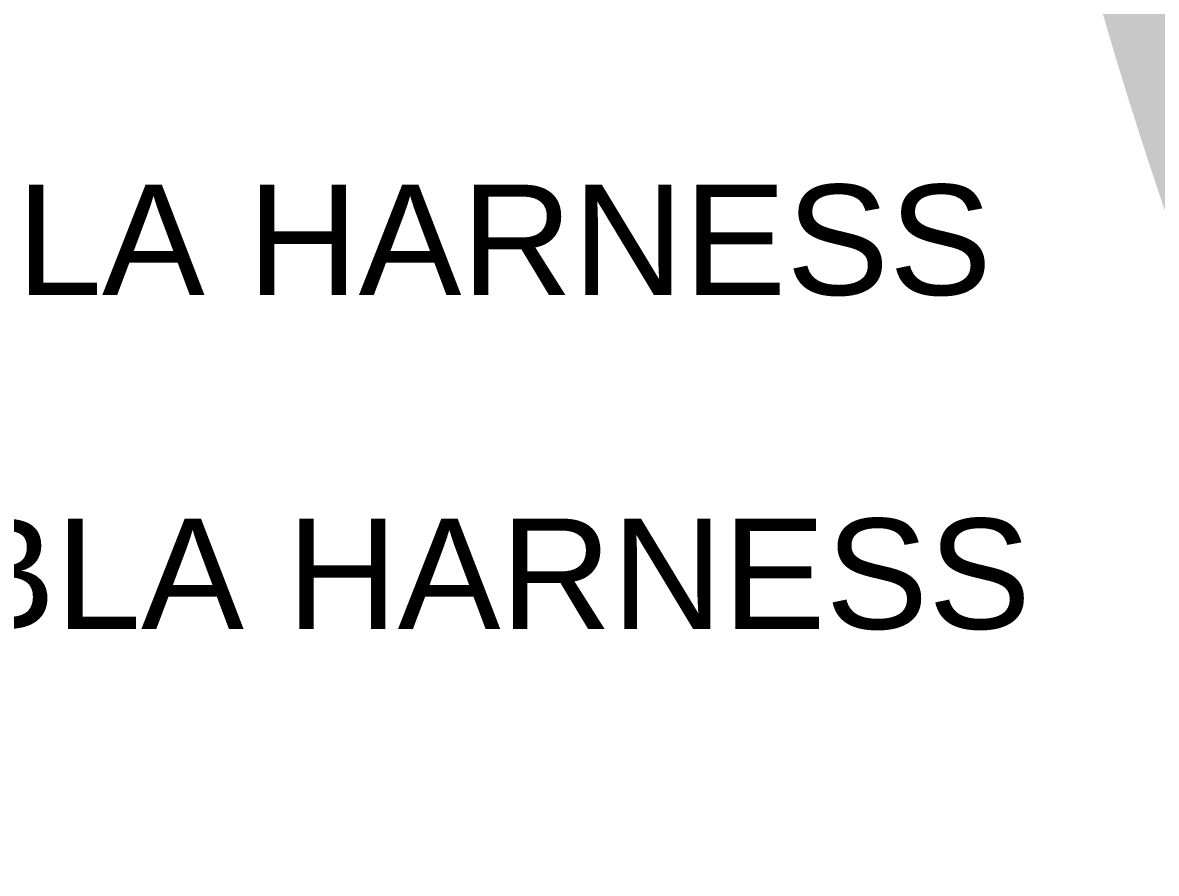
# Model space of a CAD drawing. Header units: feet. Extents: x -354 to 55127, y -297 to 4121.
# Drawn here: x 1429.5 to 1635.2, y 2257.4 to 2411.7 of the extents above; entities that cross this region are included whole.
import ezdxf
from ezdxf import colors
from ezdxf.entities.mleader import LeaderData, LeaderLine
from ezdxf.enums import TextEntityAlignment as Align
from ezdxf.math import Vec2, Vec3

# ---------------------------------------------------------------- set-up
doc = ezdxf.new("R2018")
doc.units = ezdxf.units.FT
doc.header["$MEASUREMENT"] = 0
doc.layers.add('G-ANNO-TEXT', color=1, linetype='Continuous')
doc.styles.add('NEI-A', font='arial.ttf')
doc.styles.get("Standard").update_dxf_attribs({"font": 'arial.ttf'})

# ---------------------------------------------------------------- blocks, each defined once
blk = doc.blocks.new('DETAIL_TITLE')
at = {"style": 'NEI-A', "flags": 8}
blk.add_attdef('#', text='', height=0.2, dxfattribs=at).set_placement((0.5922, -0.5109), align=Align.MIDDLE_CENTER)
at = {"lineweight": 30, "flags": 104}
blk.add_attdef('DETAIL_TITLE', text='', height=0.2, dxfattribs=at).set_placement((0.9099, -0.5251), align=Align.BOTTOM_LEFT)
at = {"style": 'NEI-A'}
for tag, p in [('SCALE:', (0.9386, -0.7379)), ('1"_=_', (1.5474, -0.7379))]:
    blk.add_attdef(tag, text='', height=0.1, dxfattribs=at).set_placement(p, align=Align.BOTTOM_LEFT)

msp = doc.modelspace()

# ---------------------------------------------------------------- block references
at = {"layer": 'G-ANNO-TEXT'}
ref = msp.add_blockref('DETAIL_TITLE', (64.44, 3394.18), dxfattribs=dict(at, xscale=128.9267043143703, yscale=128.9267043143703, zscale=128.9267043143703))
lines = msp.add_mtext('{\\LDC BLOCK TYPE-1 (3) STRINGS (78) MODULES [580W] }', dxfattribs={"layer": '0', "insert": (181.75, 3365.15), "char_height": 1362.0506, "attachment_point": 1})
ref.add_attrib('DETAIL_TITLE', '', (181.75, 3365.15)).embed_mtext(lines)

# ---------------------------------------------------------------- next in the draw order: leaders
ml = msp.add_multileader_mtext('Standard', dxfattribs=at)
ml.set_content('(+) BLA HARNESS', color=256, style='NEI-A')
ml.set_leader_properties()
ml.build(insert=Vec2(0, 0))
ml.multileader.update_dxf_attribs({"dogleg_length": 0.36, "arrow_head_size": 22.51})
ctx = ml.context
ctx.base_point, ctx.char_height, ctx.arrow_head_size, ctx.landing_gap_size, ctx.plane_origin = Vec3(1351.05, 2308.8), 20, 22.51, 23.05, Vec3(8654.41, -3030.76)
notes = []
notes.append((ctx, [(0, (1, 1, 0), (1304.95, 2308.8), (1, 0), 46.1, [(1, [(1145.52, 2515.82)], 0, [])])]))
ctx.mtext.insert, ctx.mtext.width, ctx.mtext.flow_direction = Vec3(1374.1, 2321.74), 244.9697, 5
ctx.mtext.has_bg_fill, ctx.mtext.bg_color, ctx.mtext.bg_scale_factor, ctx.mtext.bg_transparency, ctx.mtext.use_window_bg_color = 1, -1073741824, 1.5, 0, 1
for ctx, leaders in notes:
    for number, flags, end, landing, length, lines in leaders:
        leader = LeaderData()
        leader.index, (leader.has_last_leader_line, leader.has_dogleg_vector, leader.attachment_direction) = number, flags
        leader.last_leader_point, leader.dogleg_vector, leader.dogleg_length = Vec3(end), Vec3(landing), length
        for number, points, colour, breaks in lines:
            line = LeaderLine()
            line.index, line.vertices, line.color, line.breaks = number, Vec3.list(points), colors.encode_raw_color(colour), breaks
            leader.lines.append(line)
        ctx.leaders.append(leader)

# ---------------------------------------------------------------- next in the draw order: leaders
ml = msp.add_multileader_mtext('Standard', dxfattribs=at)
ml.set_content('(-) BLA HARNESS', color=256, style='NEI-A')
ml.set_leader_properties()
ml.build(insert=Vec2(0, 0))
ml.multileader.update_dxf_attribs({"dogleg_length": 0.36, "arrow_head_size": 22.51})
ctx = ml.context
ctx.base_point, ctx.char_height, ctx.arrow_head_size, ctx.landing_gap_size, ctx.plane_origin = Vec3(1350.96, 2369.39), 20, 22.51, 23.05, Vec3(8711.3, -3078.9)
notes = []
notes.append((ctx, [(0, (1, 1, 0), (1304.86, 2369.39), (1, 0), 46.1, [(1, [(1204.36, 2500.7)], 0, [])])]))
ctx.mtext.insert, ctx.mtext.width, ctx.mtext.flow_direction = Vec3(1374.01, 2382.33), 236.2425, 5
ctx.mtext.has_bg_fill, ctx.mtext.bg_color, ctx.mtext.bg_scale_factor, ctx.mtext.bg_transparency, ctx.mtext.use_window_bg_color = 1, -1073741824, 1.5, 0, 1
for ctx, leaders in notes:
    for number, flags, end, landing, length, lines in leaders:
        leader = LeaderData()
        leader.index, (leader.has_last_leader_line, leader.has_dogleg_vector, leader.attachment_direction) = number, flags
        leader.last_leader_point, leader.dogleg_vector, leader.dogleg_length = Vec3(end), Vec3(landing), length
        for number, points, colour, breaks in lines:
            line = LeaderLine()
            line.index, line.vertices, line.color, line.breaks = number, Vec3.list(points), colors.encode_raw_color(colour), breaks
            leader.lines.append(line)
        ctx.leaders.append(leader)

doc.saveas('drawing.dxf')
